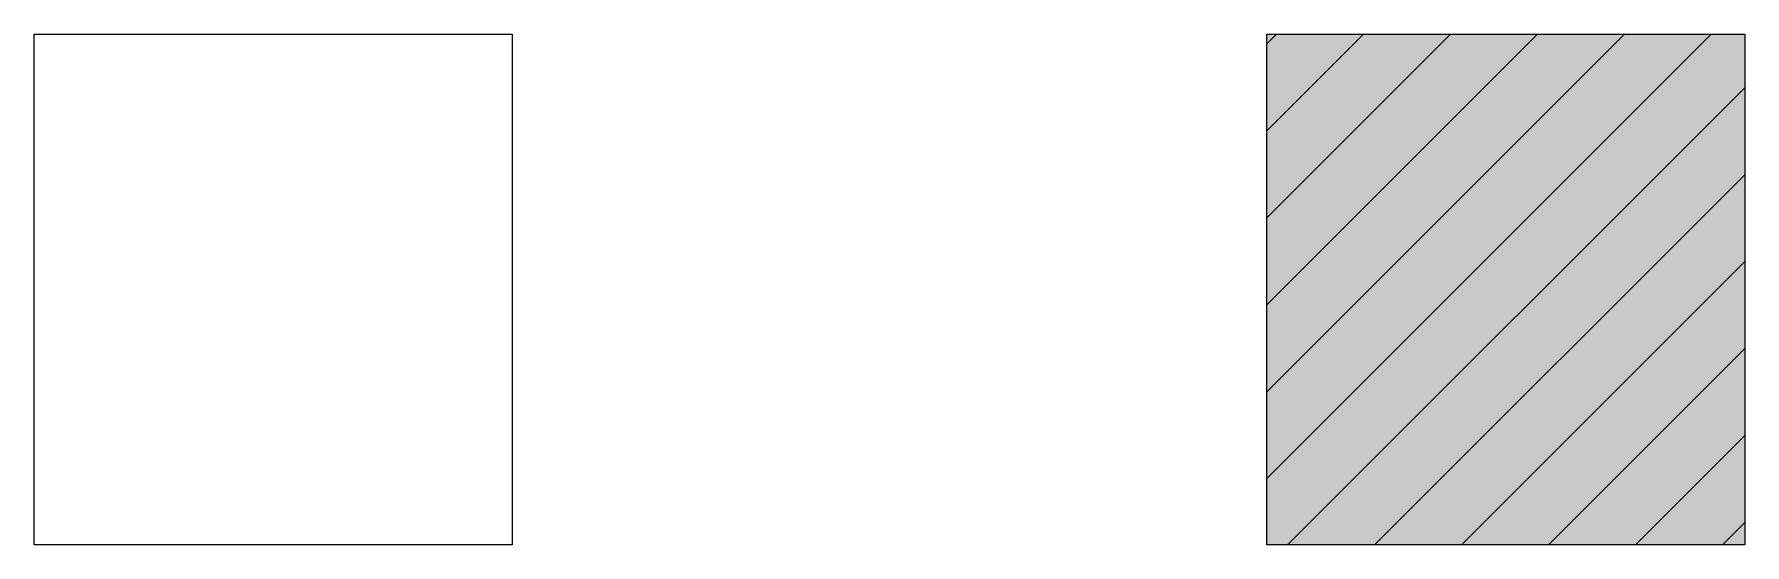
# Model space of a CAD drawing. Header units: millimetres. Extents: x -1379 to 1385823, y -4884429 to 548763.
# Drawn here: x 689080 to 722189, y -2357386 to -2347500 of the extents above; entities that cross this region are included whole.
import ezdxf

# ---------------------------------------------------------------- set-up
doc = ezdxf.new("R2010")
doc.units = ezdxf.units.MM
doc.set_wipeout_variables(frame=1)
for name, color, linetype in [('000 - CONCRETE_PRECAST_HATCH_', 7, 'Continuous'), ('000 - CONCRETE_PRECAST_MAIN_COLOR_4', 7, 'Continuous'), ('000 - CONCRETE_PRECAST_WIPEOUT_', 7, 'Continuous'), ('000 - EXISTING_PRECAST_CUT_COLOR_4', 7, 'Continuous')]:
    doc.layers.add(name, color=color, linetype=linetype)

# ---------------------------------------------------------------- blocks, each defined once
blk = doc.blocks.new('*U3526')
at = {"layer": '000 - CONCRETE_PRECAST_HATCH_'}
h = blk.add_hatch(dxfattribs=at)
h.set_pattern_fill('AR-CONC', scale=0.04)
h.set_pattern_definition([(50, (425657.2383, -829933.522), (7.28738676, -0.63756342), [0.762, -8.382]), (355, (425657.238, -829933.522), (-1.409736857, 7.64227381), [0.6096, -6.705623367]), (100.4514447, (425657.8456, -829933.575), (5.877649884, 7.004710076), [0.64760035, -7.123609784]), (46.1842, (425657.238, -829931.49), (10.843161636, -1.68169312), [1.143, -12.573]), (96.6355576, (425658.142, -829931.63), (9.49616536, 9.89704498), [0.97140093, -10.68542433]), (351.1841512, (425657.238, -829931.49), (9.49616536, 9.89704498), [0.91439868, -10.05838928]), (21, (425658.2543, -829931.998), (6.06457565, -4.090607927), [0.762, -8.382]), (326, (425658.254, -829931.998), (2.472081134, 7.367518645), [0.6096, -6.7056]), (71.451445, (425658.76, -829932.339), (8.53665677, 3.276910755), [0.64760035, -7.123597504]), (37.5, (425657.2383, -829933.5222), (0.12354413, 3.382201555), [0, -6.62432, 0, -6.8072, 0, -6.731]), (7.5, (425657.2383, -829933.522), (2.6727865, 4.007222993), [0, -3.88112, 0, -6.47192, 0, -2.5654]), (327.5, (425654.9726, -829933.5222), (5.423623807, -0.22914976), [0, -2.54, 0, -7.9248, 0, -10.5156]), (317.5, (425653.9566, -829933.522), (5.925167255, 1.017059641), [0, -3.302, 0, -5.26288, 0, -7.4676])])
h.paths.add_polyline_path([(0, 0), (0, 9887), (9253, 9887), (9253, 0)])
h = blk.add_hatch(dxfattribs=at)
h.set_pattern_fill('ANSI31', scale=0.5)
h.set_pattern_definition([(45, (425657.2, -829933.5), (-841.899, 841.899), [])])
h.paths.add_polyline_path([(0, 0), (0, 9887), (9253, 9887), (9253, 0)])
at = {"layer": '000 - CONCRETE_PRECAST_MAIN_COLOR_4', "color": 7, "lineweight": -2}
blk.add_lwpolyline([(0, 0), (0, 9887), (9253, 9887), (9253, 0), (9253, 0), (9253, 0), (9253, 0), (9253, 0), (9253, 0), (9253, 0), (9253, 0), (9253, 0), (9253, 0), (9253, 0), (9253, 0), (9253, 0), (9253, 0), (9253, 0), (9253, 0), (9253, 0), (9253, 0), (9253, 0), (9253, 0), (9253, 0), (9253, 0), (9253, 0), (9253, 0), (9253, 0), (9253, 0), (9253, 0), (9253, 0), (9253, 0), (9253, 0), (9253, 0), (9253, 0), (9253, 0), (9253, 0), (9253, 0), (9253, 0), (9253, 0), (9253, 0), (9253, 0), (9253, 0), (9253, 0), (9253, 0), (9253, 0), (9253, 0), (9253, 0)], close=True, dxfattribs=at)

msp = doc.modelspace()

# ---------------------------------------------------------------- linework, layer by layer
at = {"color": 7}
msp.add_lwpolyline([(689080, -2357386.5), (689080, -2347499.8), (698333.4, -2347499.8), (698333.4, -2357386.5)], close=True, dxfattribs=at)

# ---------------------------------------------------------------- block references
at = {"layer": '000 - EXISTING_PRECAST_CUT_COLOR_4', "color": 7}
msp.add_blockref('*U3526', (712935.8, -2357386.5), dxfattribs=at)

doc.saveas('drawing.dxf')
